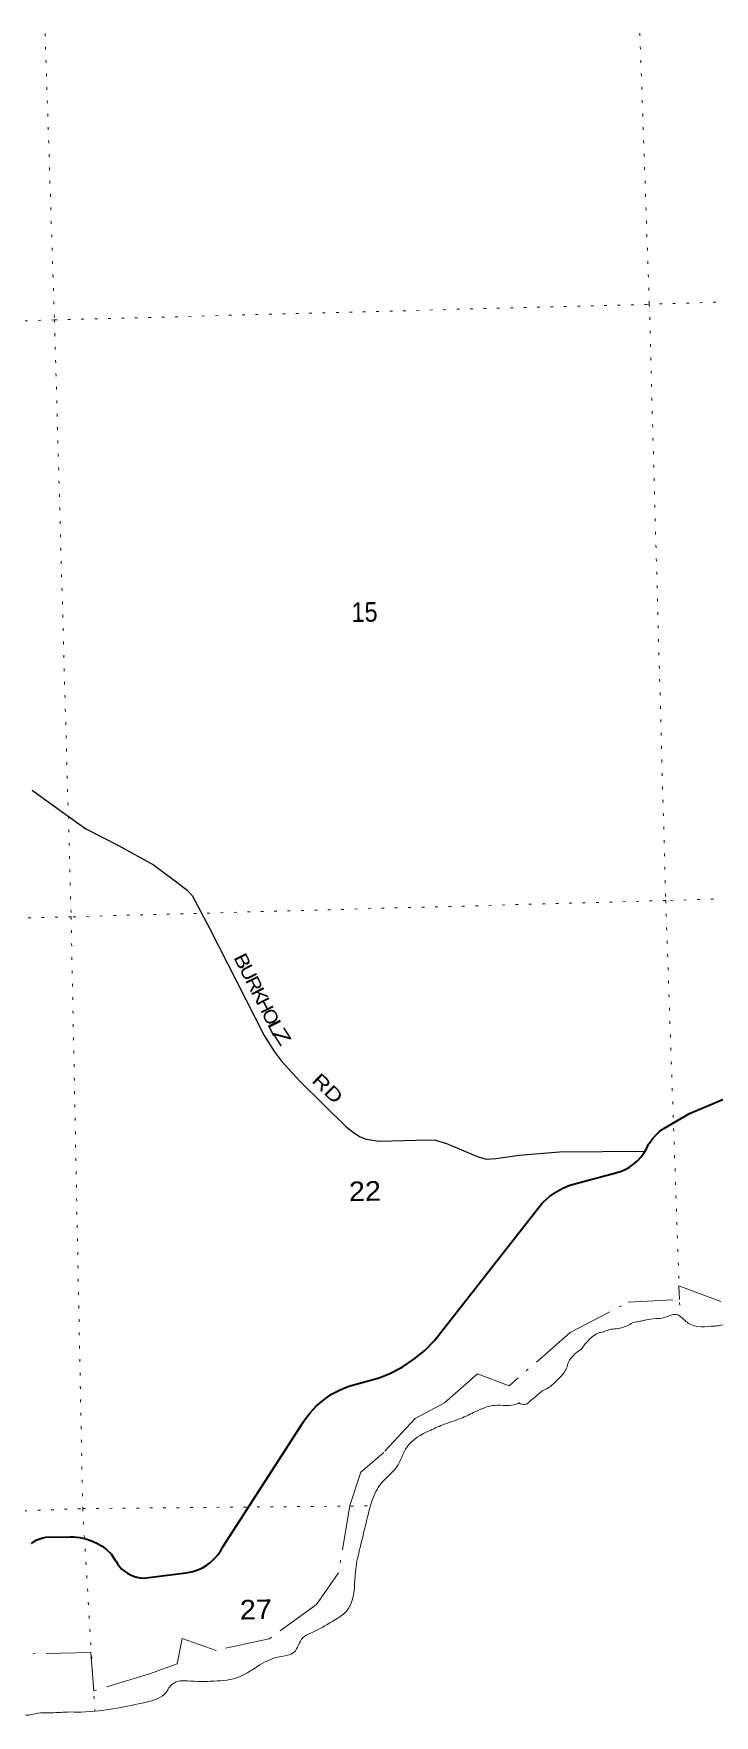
# Model space of a CAD drawing. Header units: feet. Extents: x 485078 to 733631, y 372822 to 564222.
# Drawn here: x 705182 to 711273, y 443944 to 458992 of the extents above; entities that cross this region are included whole.
import ezdxf
from ezdxf.enums import TextEntityAlignment as Align

# ---------------------------------------------------------------- set-up
doc = ezdxf.new("R2010")
doc.units = ezdxf.units.FT
doc.header["$LTSCALE"] = 80
doc.linetypes.add('DOT_DASHED', pattern=[7.7, 5, -1.2, 0.3, -1.2])
doc.linetypes.add('DOTTED', pattern=[1.5, 0.3, -1.2])
for name, color, linetype, lineweight in [('26', 7, 'Continuous', 40), ('29', 7, 'Continuous', 25), ('30', 7, 'Continuous', 25), ('39', 7, 'Continuous', 13), ('44', 7, 'DOT_DASHED', 13), ('7', 7, 'DOTTED', 13)]:
    doc.layers.add(name, color=color, linetype=linetype, lineweight=lineweight)

msp = doc.modelspace()

# ---------------------------------------------------------------- linework, layer by layer
at = {"layer": '26'}
msp.add_lwpolyline([(705163.9, 445483.15), (705186.97, 445499.52), (705211.62, 445513.39), (705237.59, 445524.61), (705264.59, 445533.06), (705292.33, 445538.63), (705508.96, 445542.82), (705543.26, 445541.82), (705596.45, 445535.66), (705648.7, 445523.97), (705699.44, 445506.89), (705748.13, 445484.6), (705794.21, 445457.34), (705837.19, 445425.41), (705876.6, 445389.16), (705916.25, 445326.03), (705916.41, 445325.74), (705932.46, 445299.62), (705951.15, 445275.32), (705972.28, 445253.1), (705995.62, 445233.22), (706020.91, 445215.88), (706047.87, 445201.29), (706076.21, 445189.59), (706105.62, 445180.91), (706135.77, 445175.36), (706166.34, 445172.99), (706548.24, 445218.85), (706561.79, 445220.97), (706606.58, 445231.12), (706650.07, 445245.9), (706691.78, 445265.14), (706731.24, 445288.64), (706768.04, 445316.13), (706801.75, 445347.32), (706832.03, 445381.86), (706858.52, 445419.38), (706880.95, 445459.46), (707577.61, 446542.99), (707593.58, 446567.83), (707611.3, 446592.99), (707655.49, 446650.93), (707713.98, 446712.92), (707778.62, 446768.46), (707848.72, 446816.94), (707923.5, 446857.83), (708002.15, 446890.67), (708274.13, 446964.76), (708369.97, 447003.34), (708481.01, 447060.91), (708585.43, 447129.78), (708682.07, 447209.18), (708769.89, 447298.24), (709730.21, 448525.29), (709744.8, 448539.91), (709797.49, 448586), (709854.71, 448626.34), (709915.84, 448660.47), (709980.2, 448688.02), (710390.71, 448798.47), (710430.16, 448809.08), (710440.71, 448813.02), (710473.49, 448827.03), (710512.96, 448849.04), (710549.91, 448875.05), (710583.94, 448904.79), (710614.68, 448937.92), (710641.78, 448974.08), (710664.96, 449012.87), (710683.95, 449053.87), (710689.03, 449062.03), (710716.53, 449100.58), (710747.92, 449136.04), (710782.84, 449168.03), (710820.91, 449196.19), (711049.18, 449330.16), (711432.91, 449489.41)], dxfattribs=at)
at = {"layer": '29'}
msp.add_lwpolyline([(705169.58, 452222.58), (705311.84, 452117.68), (705648.78, 451877.92), (705940.79, 451728.08), (706255.27, 451555.75), (706464.92, 451398.41), (706554.77, 451327.24), (706599.69, 451278.53), (706756.93, 450986.33), (707243.62, 450027.29), (707337.21, 449881.2), (707398.99, 449798.78), (707565.58, 449615.21), (707977.39, 449210.62), (708042.91, 449158.18), (708104.68, 449120.71), (708158.97, 449098.24), (708276.89, 449083.25), (708713.05, 449094.49), (708778.55, 449090.74), (708875.89, 449060.77), (709160.41, 448940.89), (709233.43, 448922.17), (709317.65, 448925.91), (709527.3, 448955.88), (709886.7, 448985.85), (710655.87, 448993.25)], dxfattribs=at)
at = {"layer": '39'}
for points in [[(711718.37, 446720.22), (711713.21, 446758.54), (711701.81, 446802.75), (711698.62, 446843.15), (711705.19, 446895.99), (711710.79, 446912.35), (711727.16, 446906.76), (711750.12, 446883.14), (711769.15, 446855.35), (711794.43, 446821.67), (711803.16, 446799.65), (711807.33, 446795.72), (711858.21, 446787.09), (711898.51, 446794.34), (711941.06, 446793.57), (711991.71, 446793.03), (712046.46, 446790.58), (712062.48, 446797.13), (712057.61, 446825.33), (712036.09, 446869.25), (712021.22, 446893.11), (711973.45, 446934.23), (711960.43, 446964.22), (711933.02, 447001.89), (711883.28, 447040.92), (711856.27, 447064.43), (711793.75, 447125.37), (711728.97, 447194.33), (711676.28, 447265.68), (711663.43, 447289.6), (711557.77, 447371.55), (711500.06, 447406.3), (711409.79, 447446.18), (711349.26, 447438.33), (711292.84, 447428.58), (711244.33, 447425.13), (711124.88, 447423.65), (711061.56, 447442.04), (711018.25, 447469.12), (710987.01, 447498.58), (710929.36, 447531.31), (710882.99, 447523.88), (710804.72, 447499.31), (710699.66, 447490.16), (710627.22, 447473.86), (710582.88, 447466.49), (710540.68, 447455.12), (710490.79, 447429.36), (710442.69, 447411.76), (710380.19, 447401.82), (710321.74, 447392.01), (710281.68, 447376.66), (710233.4, 447365.13), (710177.74, 447329.07), (710148.14, 447301.88), (710114.79, 447264.46), (710089.48, 447229.3), (710037.98, 447189.31), (709992.72, 447143.44), (709973.25, 447116.55), (709954.53, 447063.36), (709927.72, 447009.93), (709858.94, 446937.04), (709785.82, 446874.16), (709722, 446839.89), (709688.48, 446808.53), (709635.07, 446764.45), (709577.5, 446724.29), (709524.29, 446739.1)], [(709524.29, 446739.1), (709508.09, 446731.6), (709307.85, 446717.6), (709152.83, 446670.06), (709018.37, 446606.73), (708859.49, 446549), (708728.92, 446493.84), (708523.2, 446346.14), (708429.54, 446164.17), (708288.65, 446015.7), (708245.41, 445948.06), (708167.08, 445707.69), (708123.92, 445532.77), (708095.84, 445414.83), (708060.98, 445229.95), (708020.08, 444939.7), (707962.95, 444857.62), (707855, 444784.68), (707668.66, 444681.89), (707592.51, 444639.93), (707512.04, 444508.82), (707379.17, 444467.79), (707206.4, 444395.61), (707024.18, 444288.85), (706794.04, 444249.98), (706559.07, 444251.5), (706470.03, 444247.75), (706392.18, 444189.56), (706366.65, 444148.58), (706188.08, 444062.13), (705929.88, 444008.55), (705606.5, 443973.94), (705484.98, 443973.61), (705319.05, 443966.35), (705217.85, 443962.36), (705116.9, 443946.24), (705043.58, 443967.08), (704949.93, 443991.58), (704895.15, 443996.59)]]:
    msp.add_spline(points, degree=3, dxfattribs=at)
at = {"layer": '44'}
for points in [[(709981.81, 447368.79), (710502.29, 447640.09), (710962.07, 447664.09), (710954.79, 447786.06), (711708.75, 447507.28)], [(709981.81, 447368.79), (709436.72, 446892.68), (709153.02, 447000.69), (708859.03, 446740.74), (708596.92, 446600.99), (708316.75, 446297.03), (708110.74, 446120.71), (708010.74, 445820.55), (707910.05, 445219.38), (707712.16, 444936.26), (707712.16, 444936.26), (707290.35, 444627.74), (706814.08, 444525.53), (706512.25, 444630.94), (706466.14, 444405.23), (706220.4, 444314.49), (705720.08, 444161.82), (705694.61, 444507.67), (705072.95, 444493.64)]]:
    msp.add_lwpolyline(points, dxfattribs=at)
at = {"layer": '7'}
for points in [[(710163.68, 470878.41), (710305.14, 467375.57), (710505.98, 461873.66), (710690.71, 456573.86), (710837.73, 451234.88), (710966.41, 447514.68)], [(704847.94, 470708.41), (704989.91, 467201.72), (705193.77, 461752.5), (705368.81, 456430.25), (705517.89, 451089.28), (705621.52, 445793.98), (705729.54, 443982.81)], [(702223.26, 456342.7), (705368.81, 456430.25), (710662.46, 456569.59), (716044.69, 456734.3), (721397, 456979.71), (721620.3, 456954.23)], [(723060.14, 451662.83), (721534.92, 451587.92), (716181.66, 451391.06), (710837.73, 451234.88), (705517.89, 451089.28), (702665.51, 451017.67)], [(704739.03, 445760.13), (705621.52, 445793.98), (708198.28, 445817.96)]]:
    msp.add_lwpolyline(points, dxfattribs=at)

# ---------------------------------------------------------------- texts
at = {"layer": '30'}
for s, rotation, width, p in [('B', 296.907, 1.25, (706997.71, 450666.54)), ('U', 296.907, 1.15, (707049.69, 450564.12)), ('R', 296.907, 1.15, (707102.1, 450460.85)), ('K', 296.907, 1.2, (707152.36, 450361.8)), ('H', 296.907, 1.1, (707199.68, 450270.48)), ('O', 296.907, 1.1, (707249.37, 450168.89)), ('L', 296.907, 1.45, (707298.62, 450073.77)), ('Z', 302.645, 1.55, (707355.8, 449986.09))]:
    msp.add_text(s, height=120, rotation=rotation, dxfattribs=dict(at, width=width)).set_placement(p, align=Align.CENTER)
at = {"layer": '30', "width": 1.3}
msp.add_text('RD', height=120, rotation=315.507, dxfattribs=at).set_placement((707663.75, 449616.89))
at = {"layer": '7'}
for s, width, p in [('15', 0.9, (708027.15, 453726.69)), ('22', 1.1, (708004.97, 448544.43)), ('27', 1.1, (707029.09, 444801.01))]:
    msp.add_text(s, height=175, rotation=1.11, dxfattribs=dict(at, width=width)).set_placement(p)

doc.saveas('drawing.dxf')
